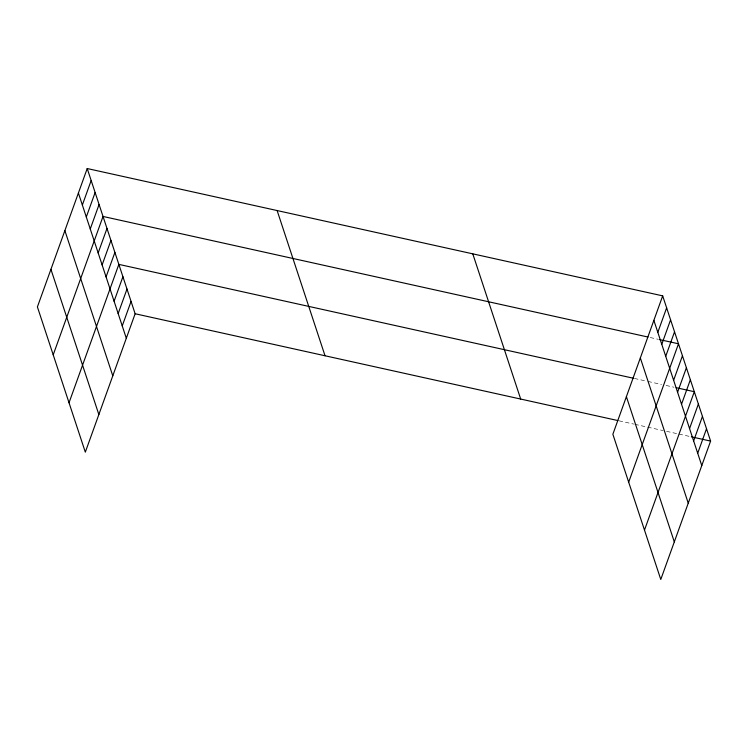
<?xml version="1.0" encoding="UTF-8"?>
<svg xmlns="http://www.w3.org/2000/svg" width="748" height="748" viewBox="0 0 748 748"><rect width="100%" height="100%" fill="white"/><g stroke="black" fill="none" stroke-linecap="round" stroke-linejoin="round"><path stroke-width="0.56" stroke-dasharray="3.74 2.81" d="M650.236 337.535L658.147 339.283M634.398 378.451L645.702 380.956M647.964 381.452L661.531 384.453M666.047 385.454L673.967 387.212M619.035 420.825L633.734 424.079M634.865 424.322L663.121 430.577M666.515 431.325L677.819 433.831M678.95 434.083L691.386 436.832"/><path stroke-width="1.12" d="M87.217 168.534L37.4 306.914L85.319 452.138L135.136 313.749L87.217 168.534L662.681 295.862L710.6 441.086L660.783 579.466L612.864 434.251L662.681 295.862M82.355 205.017L91.172 180.511M86.3 217.004L95.127 192.498M90.256 228.982L99.082 204.475M53.211 354.842L103.028 216.453L647.974 337.03M98.166 252.946L106.983 228.439M102.121 264.923L110.938 240.417M106.066 276.9L114.893 252.394M69.022 402.761L118.848 264.381L633.266 378.208M114.098 301.229L122.915 276.723M118.165 313.571L126.992 289.065M122.242 325.913L131.059 301.407M657.819 332.346L666.636 307.849M661.765 344.332L670.591 319.826M665.72 356.31L674.546 331.803M628.675 482.17L678.501 343.79L659.278 339.536M673.63 380.274L682.447 355.768M677.585 392.251L686.402 367.745M681.531 404.229L690.357 379.732M644.486 530.089L694.312 391.709L676.22 387.707M689.562 428.557L698.38 404.051M693.63 440.899L702.456 416.393M697.706 453.241L706.523 428.744M135.136 313.749L617.913 420.572M691.386 436.832L710.6 441.086M653.864 320.368L701.774 465.583M640.335 357.946L688.244 503.17M626.394 396.664L674.313 541.889M472.783 253.843L520.692 399.067M277.125 210.553L325.034 355.777M78.4 193.04L126.309 338.255M64.87 230.618L112.78 375.833M50.929 269.336L98.848 414.551"/></g></svg>
